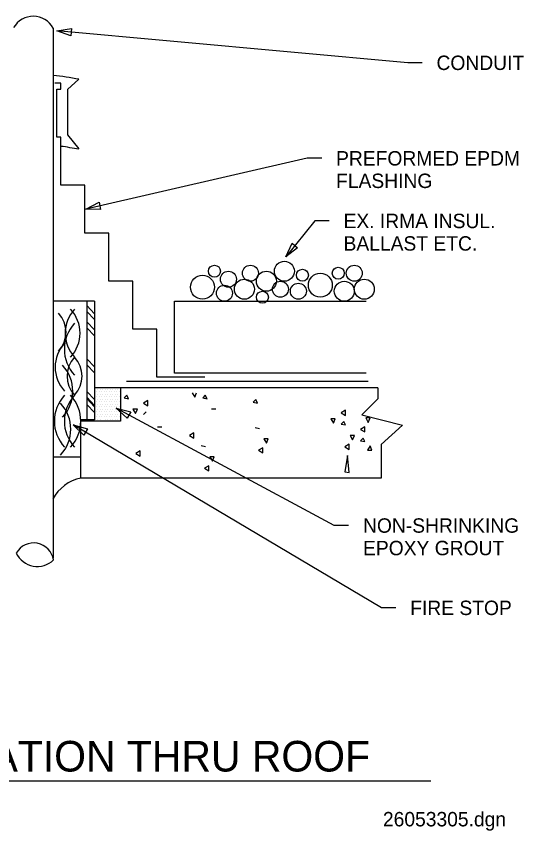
# Model space of a CAD drawing. Extents: x 10314.2 to 10361.3, y 10046 to 10085.4.
# Drawn here: x 10337.77 to 10361.27, y 10046.03 to 10083.72 of the extents above; entities that cross this region are included whole.
import ezdxf

# ---------------------------------------------------------------- set-up
doc = ezdxf.new("R2010")
doc.units = 0
for name, color, linetype in [('Level 3', 7, 'Continuous'), ('Level 52', 7, 'Continuous'), ('Level 60', 7, 'Continuous'), ('Level 61', 7, 'Continuous'), ('Level 62', 7, 'Continuous'), ('Level 63', 7, 'Continuous')]:
    doc.layers.add(name, color=color, linetype=linetype)

msp = doc.modelspace()

# ---------------------------------------------------------------- linework, layer by layer
at = {"layer": 'Level 52'}
msp.add_line((10318.439, 10048.336), (10356.964, 10048.336), dxfattribs=at)
at = {"layer": 'Level 60'}
for p, q in [((10341.392, 10069.956), (10341.044, 10070.333)), ((10341.392, 10069.682), (10341.044, 10070.059)), ((10341.392, 10069.204), (10341.044, 10069.58)), ((10341.392, 10068.93), (10341.044, 10069.306)), ((10341.392, 10067.491), (10341.044, 10067.867)), ((10341.392, 10067.217), (10341.044, 10067.593)), ((10341.432, 10066.463), (10341.432, 10066.463)), ((10341.548, 10066.463), (10341.548, 10066.463)), ((10341.663, 10066.463), (10341.663, 10066.463)), ((10341.779, 10066.463), (10341.779, 10066.463)), ((10341.895, 10066.463), (10341.895, 10066.463)), ((10342.01, 10066.463), (10342.01, 10066.463)), ((10342.126, 10066.463), (10342.126, 10066.463)), ((10342.242, 10066.463), (10342.242, 10066.463)), ((10342.357, 10066.463), (10342.357, 10066.463)), ((10342.473, 10066.463), (10342.473, 10066.463)), ((10342.589, 10066.463), (10342.589, 10066.463)), ((10341.392, 10065.983), (10341.044, 10066.36)), ((10341.392, 10065.709), (10341.044, 10066.086)), ((10341.392, 10065.652), (10341.044, 10066.029)), ((10341.432, 10066.231), (10341.432, 10066.231)), ((10341.432, 10066), (10341.432, 10066)), ((10341.49, 10066.347), (10341.49, 10066.347)), ((10341.49, 10066.116), (10341.49, 10066.116)), ((10341.548, 10066.231), (10341.548, 10066.231)), ((10341.548, 10066), (10341.548, 10066)), ((10341.605, 10066.347), (10341.605, 10066.347)), ((10341.605, 10066.116), (10341.605, 10066.116)), ((10341.663, 10066.231), (10341.663, 10066.231)), ((10341.663, 10066), (10341.663, 10066)), ((10341.721, 10066.347), (10341.721, 10066.347)), ((10341.721, 10066.116), (10341.721, 10066.116)), ((10341.779, 10066.231), (10341.779, 10066.231)), ((10341.779, 10066), (10341.779, 10066)), ((10341.837, 10066.347), (10341.837, 10066.347)), ((10341.837, 10066.116), (10341.837, 10066.116)), ((10341.895, 10066.231), (10341.895, 10066.231)), ((10341.895, 10066), (10341.895, 10066)), ((10341.952, 10066.347), (10341.952, 10066.347)), ((10341.952, 10066.116), (10341.952, 10066.116)), ((10342.01, 10066.231), (10342.01, 10066.231)), ((10342.01, 10066), (10342.01, 10066)), ((10342.068, 10066.347), (10342.068, 10066.347)), ((10342.068, 10066.116), (10342.068, 10066.116)), ((10342.126, 10066.231), (10342.126, 10066.231)), ((10342.126, 10066), (10342.126, 10066)), ((10342.184, 10066.347), (10342.184, 10066.347)), ((10342.184, 10066.116), (10342.184, 10066.116)), ((10342.242, 10066.231), (10342.242, 10066.231)), ((10342.242, 10066), (10342.242, 10066)), ((10342.299, 10066.347), (10342.299, 10066.347)), ((10342.299, 10066.116), (10342.299, 10066.116)), ((10342.357, 10066.231), (10342.357, 10066.231)), ((10342.357, 10066), (10342.357, 10066)), ((10342.415, 10066.347), (10342.415, 10066.347)), ((10342.415, 10066.116), (10342.415, 10066.116)), ((10342.473, 10066.231), (10342.473, 10066.231)), ((10342.473, 10066), (10342.473, 10066)), ((10342.531, 10066.347), (10342.531, 10066.347)), ((10342.531, 10066.116), (10342.531, 10066.116)), ((10342.589, 10066.231), (10342.589, 10066.231)), ((10342.589, 10066), (10342.589, 10066)), ((10342.893, 10066.18), (10342.772, 10066.059)), ((10342.772, 10066.059), (10342.974, 10066.018)), ((10342.974, 10066.018), (10342.893, 10066.18)), ((10345.921, 10066.301), (10346.042, 10066.099)), ((10346.042, 10066.099), (10346.123, 10066.301)), ((10346.527, 10066.18), (10346.406, 10066.059)), ((10346.406, 10066.059), (10346.607, 10066.018)), ((10346.607, 10066.018), (10346.527, 10066.18)), ((10341.392, 10065.378), (10341.044, 10065.755)), ((10341.432, 10065.769), (10341.432, 10065.769)), ((10341.49, 10065.884), (10341.49, 10065.884)), ((10341.49, 10065.653), (10341.49, 10065.653)), ((10341.548, 10065.769), (10341.548, 10065.769)), ((10341.605, 10065.884), (10341.605, 10065.884)), ((10341.605, 10065.653), (10341.605, 10065.653)), ((10341.663, 10065.769), (10341.663, 10065.769)), ((10341.721, 10065.884), (10341.721, 10065.884)), ((10341.721, 10065.653), (10341.721, 10065.653)), ((10341.779, 10065.769), (10341.779, 10065.769)), ((10341.837, 10065.884), (10341.837, 10065.884)), ((10341.837, 10065.653), (10341.837, 10065.653)), ((10341.895, 10065.769), (10341.895, 10065.769)), ((10341.952, 10065.884), (10341.952, 10065.884)), ((10341.952, 10065.653), (10341.952, 10065.653)), ((10342.01, 10065.769), (10342.01, 10065.769)), ((10342.068, 10065.884), (10342.068, 10065.884)), ((10342.068, 10065.653), (10342.068, 10065.653)), ((10342.126, 10065.769), (10342.126, 10065.769)), ((10342.184, 10065.884), (10342.184, 10065.884)), ((10342.184, 10065.653), (10342.184, 10065.653)), ((10342.242, 10065.769), (10342.242, 10065.769)), ((10342.299, 10065.884), (10342.299, 10065.884)), ((10342.299, 10065.653), (10342.299, 10065.653)), ((10342.357, 10065.769), (10342.357, 10065.769)), ((10342.415, 10065.884), (10342.415, 10065.884)), ((10342.415, 10065.653), (10342.415, 10065.653)), ((10342.473, 10065.769), (10342.473, 10065.769)), ((10342.531, 10065.884), (10342.531, 10065.884)), ((10342.531, 10065.653), (10342.531, 10065.653)), ((10342.589, 10065.769), (10342.589, 10065.769)), ((10343.862, 10065.937), (10343.66, 10065.816)), ((10343.66, 10065.816), (10343.862, 10065.695)), ((10343.862, 10065.695), (10343.862, 10065.937)), ((10348.868, 10065.978), (10348.747, 10065.857)), ((10348.747, 10065.857), (10348.949, 10065.816)), ((10348.949, 10065.816), (10348.868, 10065.978)), ((10341.432, 10065.537), (10341.432, 10065.537)), ((10341.432, 10065.306), (10341.432, 10065.306)), ((10341.49, 10065.422), (10341.49, 10065.422)), ((10341.548, 10065.537), (10341.548, 10065.537)), ((10341.548, 10065.306), (10341.548, 10065.306)), ((10341.605, 10065.422), (10341.605, 10065.422)), ((10341.663, 10065.537), (10341.663, 10065.537)), ((10341.663, 10065.306), (10341.663, 10065.306)), ((10341.721, 10065.422), (10341.721, 10065.422)), ((10341.779, 10065.537), (10341.779, 10065.537)), ((10341.779, 10065.306), (10341.779, 10065.306)), ((10341.837, 10065.422), (10341.837, 10065.422)), ((10341.895, 10065.537), (10341.895, 10065.537)), ((10341.895, 10065.306), (10341.895, 10065.306)), ((10341.952, 10065.422), (10341.952, 10065.422)), ((10342.01, 10065.537), (10342.01, 10065.537)), ((10342.01, 10065.306), (10342.01, 10065.306)), ((10342.068, 10065.422), (10342.068, 10065.422)), ((10342.126, 10065.537), (10342.126, 10065.537)), ((10342.126, 10065.306), (10342.126, 10065.306)), ((10342.184, 10065.422), (10342.184, 10065.422)), ((10342.242, 10065.537), (10342.242, 10065.537)), ((10342.242, 10065.306), (10342.242, 10065.306)), ((10342.299, 10065.422), (10342.299, 10065.422)), ((10342.357, 10065.537), (10342.357, 10065.537)), ((10342.357, 10065.306), (10342.357, 10065.306)), ((10342.415, 10065.422), (10342.415, 10065.422)), ((10342.473, 10065.537), (10342.473, 10065.537)), ((10342.473, 10065.306), (10342.473, 10065.306)), ((10342.531, 10065.422), (10342.531, 10065.422)), ((10342.589, 10065.537), (10342.589, 10065.537)), ((10342.589, 10065.306), (10342.589, 10065.306)), ((10343.176, 10065.534), (10343.297, 10065.332)), ((10343.378, 10065.534), (10343.176, 10065.534)), ((10343.297, 10065.332), (10343.378, 10065.534)), ((10343.781, 10065.412), (10343.66, 10065.291)), ((10347.011, 10065.534), (10346.809, 10065.534)), ((10353.026, 10065.493), (10352.825, 10065.372)), ((10352.825, 10065.372), (10353.026, 10065.251)), ((10353.026, 10065.251), (10353.026, 10065.493)), ((10341.432, 10065.075), (10341.432, 10065.075)), ((10341.49, 10065.19), (10341.49, 10065.19)), ((10341.548, 10065.075), (10341.548, 10065.075)), ((10341.605, 10065.19), (10341.605, 10065.19)), ((10341.663, 10065.075), (10341.663, 10065.075)), ((10341.721, 10065.19), (10341.721, 10065.19)), ((10341.837, 10065.19), (10341.837, 10065.19)), ((10341.895, 10065.075), (10341.895, 10065.075)), ((10341.952, 10065.19), (10341.952, 10065.19)), ((10342.01, 10065.075), (10342.01, 10065.075)), ((10342.068, 10065.19), (10342.068, 10065.19)), ((10342.126, 10065.075), (10342.126, 10065.075)), ((10342.184, 10065.19), (10342.184, 10065.19)), ((10342.242, 10065.075), (10342.242, 10065.075)), ((10342.299, 10065.19), (10342.299, 10065.19)), ((10342.357, 10065.075), (10342.357, 10065.075)), ((10342.415, 10065.19), (10342.415, 10065.19)), ((10342.473, 10065.075), (10342.473, 10065.075)), ((10342.531, 10065.19), (10342.531, 10065.19)), ((10342.589, 10065.075), (10342.589, 10065.075)), ((10352.542, 10065.089), (10352.34, 10065.089)), ((10352.34, 10065.089), (10352.461, 10064.887)), ((10352.461, 10064.887), (10352.542, 10065.089)), ((10352.946, 10064.968), (10352.825, 10064.847)), ((10353.026, 10064.806), (10352.946, 10064.968)), ((10354.157, 10065.13), (10353.955, 10065.13)), ((10353.955, 10065.13), (10354.076, 10064.928)), ((10354.076, 10064.928), (10354.157, 10065.13)), ((10344.513, 10064.701), (10344.311, 10064.701)), ((10348.828, 10064.685), (10349.03, 10064.645)), ((10352.825, 10064.847), (10353.026, 10064.806)), ((10353.915, 10064.726), (10353.713, 10064.604)), ((10353.713, 10064.604), (10353.915, 10064.483)), ((10353.915, 10064.483), (10353.915, 10064.726)), ((10346.002, 10064.443), (10345.8, 10064.322)), ((10345.8, 10064.322), (10346.002, 10064.201)), ((10346.002, 10064.201), (10346.002, 10064.443)), ((10349.433, 10064.16), (10349.232, 10064.16)), ((10349.232, 10064.16), (10349.353, 10063.958)), ((10349.353, 10063.958), (10349.433, 10064.16)), ((10353.228, 10064.322), (10353.349, 10064.12)), ((10353.43, 10064.322), (10353.228, 10064.322)), ((10353.349, 10064.12), (10353.43, 10064.322)), ((10353.834, 10064.201), (10353.713, 10064.079)), ((10353.915, 10064.039), (10353.834, 10064.201)), ((10346.329, 10063.852), (10346.531, 10063.812)), ((10349.191, 10063.756), (10348.989, 10063.635)), ((10349.191, 10063.514), (10349.191, 10063.756)), ((10353.188, 10063.918), (10352.986, 10063.797)), ((10352.986, 10063.797), (10353.188, 10063.675)), ((10353.188, 10063.675), (10353.188, 10063.918)), ((10353.713, 10064.079), (10353.915, 10064.039)), ((10354.157, 10063.837), (10354.036, 10063.635)), ((10354.238, 10063.635), (10354.157, 10063.837)), ((10343.503, 10063.61), (10343.301, 10063.489)), ((10343.301, 10063.489), (10343.503, 10063.368)), ((10343.503, 10063.368), (10343.503, 10063.61)), ((10348.989, 10063.635), (10349.191, 10063.514)), ((10353.107, 10063.393), (10352.986, 10062.643)), ((10353.188, 10062.603), (10353.107, 10063.393)), ((10354.036, 10063.635), (10354.238, 10063.635)), ((10346.733, 10063.327), (10346.854, 10063.125)), ((10346.935, 10063.327), (10346.733, 10063.327)), ((10346.854, 10063.125), (10346.935, 10063.327)), ((10346.693, 10062.923), (10346.491, 10062.802)), ((10346.491, 10062.802), (10346.693, 10062.681)), ((10346.693, 10062.681), (10346.693, 10062.923)), ((10352.986, 10062.643), (10353.188, 10062.603))]:
    msp.add_line(p, q, dxfattribs=at)
for centre, radius in [((10346.948, 10071.922), 0.278), ((10348.614, 10071.83), 0.37), ((10350.187, 10071.922), 0.463), ((10352.686, 10071.83), 0.278), ((10353.426, 10071.83), 0.37), ((10346.393, 10071.182), 0.555), ((10347.596, 10071.552), 0.37), ((10349.354, 10071.46), 0.463), ((10351.02, 10071.737), 0.278), ((10351.853, 10071.275), 0.555), ((10347.411, 10070.905), 0.37), ((10348.336, 10071.09), 0.463), ((10350.002, 10071.09), 0.37), ((10350.835, 10070.997), 0.37), ((10352.963, 10070.997), 0.463), ((10353.889, 10071.09), 0.463), ((10349.169, 10070.719), 0.278)]:
    msp.add_circle(centre, radius, dxfattribs=at)
for centre, radius, start, end in [((10341.662, 10069.054), 1.629, 137.0146, 222.9854), ((10339.094, 10069.054), 1.629, 317.0146, 42.9854), ((10338.787, 10069.1), 1.289, 317.0146, 42.9854), ((10341.761, 10068.313), 1.764, 137.0146, 222.9854), ((10341.199, 10067.481), 1.629, 137.0146, 222.9854), ((10341.414, 10067.064), 1.289, 137.0146, 222.9854), ((10339.527, 10067.064), 1.289, 317.0146, 42.9854), ((10338.624, 10066.37), 1.764, 317.0146, 42.9854), ((10341.298, 10064.982), 1.764, 137.0146, 222.9854), ((10341.761, 10064.982), 1.764, 137.0146, 222.9854), ((10338.995, 10064.982), 1.764, 317.0146, 42.9854), ((10338.532, 10064.612), 1.764, 317.0146, 42.9854)]:
    msp.add_arc(centre, radius, start, end, dxfattribs=at)
at = {"layer": 'Level 61'}
for p, q in [((10340.138, 10080.337), (10340.67, 10080.806)), ((10339.837, 10080.621), (10339.56, 10080.621)), ((10339.652, 10078.123), (10339.652, 10080.343)), ((10339.652, 10080.343), (10339.837, 10080.343)), ((10339.837, 10080.343), (10339.837, 10080.621)), ((10340.136, 10080.337), (10340.136, 10078.238)), ((10339.837, 10078.123), (10339.652, 10078.123)), ((10340.138, 10078.238), (10340.67, 10077.583)), ((10341.392, 10070.536), (10339.477, 10070.536)), ((10341.044, 10070.536), (10341.044, 10065.05)), ((10341.392, 10070.536), (10341.392, 10065.05)), ((10342.876, 10066.833), (10354.074, 10066.833)), ((10354.522, 10066.53), (10341.392, 10066.53)), ((10342.599, 10066.53), (10342.599, 10064.982)), ((10340.763, 10062.343), (10340.763, 10065.05)), ((10341.392, 10065.05), (10340.763, 10065.05)), ((10342.599, 10064.982), (10340.763, 10064.982)), ((10340.748, 10063.316), (10339.477, 10063.316)), ((10354.676, 10062.343), (10340.763, 10062.343))]:
    msp.add_line(p, q, dxfattribs=at)
for points in [[(10346.5, 10067.018), (10344.279, 10067.018), (10344.279, 10069.239), (10343.169, 10069.239), (10343.169, 10071.46), (10342.058, 10071.46), (10342.058, 10073.681), (10340.948, 10073.681), (10340.948, 10075.902), (10339.837, 10075.902), (10339.837, 10078.123)], [(10353.981, 10067.203), (10345.097, 10067.203), (10345.097, 10070.534), (10353.981, 10070.534)]]:
    msp.add_lwpolyline(points, dxfattribs=at)
for centre, radius, start, end in [((10337.702, 10065.074), 16.01, 79.3145, 83.6319), ((10337.702, 10061.835), 16.01, 79.3145, 82.334), ((10341.115, 10060.522), 1.855, 100.9641, 152.6929)]:
    msp.add_arc(centre, radius, start, end, dxfattribs=at)
at = {"layer": 'Level 62'}
msp.add_line((10339.477, 10083.169), (10339.477, 10058.645), dxfattribs=at)
for centre, radius, start, end in [((10338.555, 10082.675), 1.046, 28.1692, 150.0111), ((10338.577, 10058.417), 0.929, 8.8535, 150.1563), ((10338.745, 10059.325), 1.071, 204.5828, 314.427)]:
    msp.add_arc(centre, radius, start, end, dxfattribs=at)
at = {"layer": 'Level 63'}
for p, q in [((10355.899, 10081.568), (10339.653, 10083.051)), ((10356.566, 10081.568), (10355.899, 10081.568)), ((10351.248, 10077.148), (10340.991, 10074.8)), ((10351.915, 10077.148), (10351.248, 10077.148)), ((10351.595, 10074.25), (10350.25, 10072.593)), ((10352.261, 10074.25), (10351.595, 10074.25)), ((10354.522, 10066.53), (10354.522, 10066.014)), ((10354.522, 10066.014), (10353.782, 10065.282)), ((10352.498, 10060.152), (10342.405, 10065.591)), ((10353.782, 10065.282), (10355.651, 10064.793)), ((10354.681, 10056.342), (10340.405, 10064.819)), ((10355.651, 10064.793), (10354.676, 10063.899)), ((10354.676, 10063.899), (10354.676, 10062.343)), ((10353.164, 10060.152), (10352.498, 10060.152)), ((10355.348, 10056.342), (10354.681, 10056.342))]:
    msp.add_line(p, q, dxfattribs=at)
for points in [[(10340.302, 10082.824), (10339.653, 10083.051), (10340.332, 10083.156)], [(10341.679, 10074.786), (10340.991, 10074.8), (10341.604, 10075.111)], [(10350.799, 10073.005), (10350.25, 10072.593), (10350.541, 10073.215)], [(10342.913, 10065.128), (10342.405, 10065.591), (10343.071, 10065.421)], [(10340.893, 10064.335), (10340.405, 10064.819), (10341.063, 10064.622)]]:
    msp.add_lwpolyline(points, close=True, dxfattribs=at)

# ---------------------------------------------------------------- texts
at = {"layer": 'Level 3'}
msp.add_text('26053305.dgn', height=0.66667, dxfattribs=at).set_placement((10354.753, 10046.229))
at = {"layer": 'Level 52'}
msp.add_text('CONDUIT PENETRATION THRU ROOF', height=1.41667, dxfattribs=at).set_placement((10319.74, 10048.768))
at = {"layer": 'Level 63'}
for s, height, p in [('CONDUIT', 0.6667, (10357.233, 10081.235)), ('PREFORMED EPDM', 0.66667, (10352.582, 10076.815)), ('FLASHING', 0.6667, (10352.582, 10075.773)), ('EX. IRMA INSUL.', 0.66667, (10352.928, 10073.916)), ('BALLAST ETC.', 0.66667, (10352.928, 10072.875)), ('NON-SHRINKING', 0.66667, (10353.831, 10059.819)), ('EPOXY GROUT', 0.66667, (10353.831, 10058.777)), ('FIRE STOP', 0.6667, (10356.015, 10056.009))]:
    msp.add_text(s, height=height, dxfattribs=at).set_placement(p)

doc.saveas('drawing.dxf')
